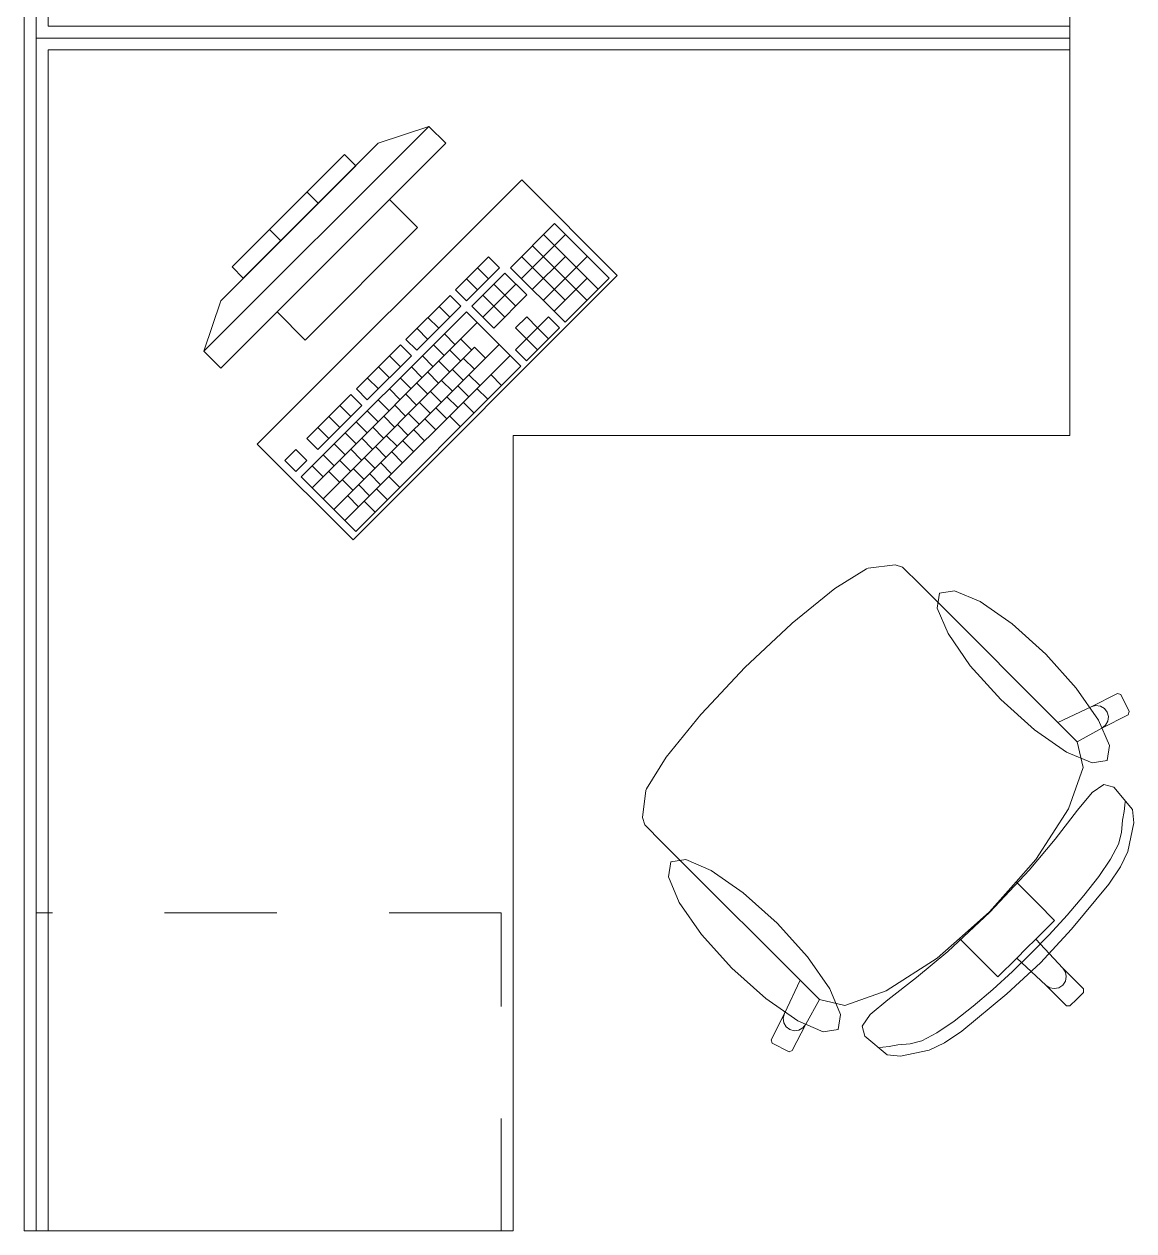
# Model space of a CAD drawing. Header units: inches. Extents: x -38 to 5698, y -33 to 92.
# Drawn here: x 10.686 to 12.081, y 35.212 to 36.73 of the extents above; entities that cross this region are included whole.
import ezdxf

# ---------------------------------------------------------------- set-up
doc = ezdxf.new("R2010")
doc.units = ezdxf.units.IN
doc.header["$MEASUREMENT"] = 0
doc.linetypes.add('Rayas', pattern=[0.282222, 0.141111, -0.141111])
doc.layers.add('Interior - Mobiliario', color=7, linetype='Continuous')

msp = doc.modelspace()

# ---------------------------------------------------------------- linework, layer by layer
at = {"layer": 'Interior - Mobiliario', "color": 175, "linetype": 'Continuous', "lineweight": 13}
for p, q in [((10.686, 36.7271), (10.686, 38.2121)), ((10.716, 38.2121), (10.716, 36.7271)), ((10.686, 36.6971), (10.686, 36.7271)), ((10.716, 36.7271), (12.001, 36.7271)), ((12.001, 36.7271), (12.001, 36.6971)), ((10.686, 35.2121), (10.686, 36.6971)), ((10.716, 36.6971), (10.716, 35.2121)), ((12.001, 36.6971), (10.716, 36.6971)), ((11.1949, 36.601), (10.9121, 36.3182)), ((11.1949, 36.601), (11.1313, 36.5798)), ((11.2161, 36.5798), (11.1949, 36.601)), ((10.9333, 36.297), (11.2161, 36.5798)), ((10.9333, 36.3818), (11.1313, 36.5798)), ((11.0888, 36.5657), (10.9474, 36.4242)), ((11.103, 36.5515), (11.0888, 36.5657)), ((10.9616, 36.4101), (11.103, 36.5515)), ((11.0559, 36.5044), (11.0417, 36.5185)), ((11.1454, 36.5091), (11.004, 36.3677)), ((11.1808, 36.4737), (11.1454, 36.5091)), ((11.0087, 36.4572), (10.9946, 36.4714)), ((11.0394, 36.3323), (11.1808, 36.4737)), ((11.3529, 36.4787), (11.2975, 36.4233)), ((11.4214, 36.4101), (11.3529, 36.4787)), ((11.3112, 36.4096), (11.3666, 36.465)), ((11.3937, 36.3824), (11.3252, 36.451)), ((11.4076, 36.3963), (11.339, 36.4649)), ((11.27, 36.437), (11.2284, 36.3954)), ((11.2837, 36.4232), (11.27, 36.437)), ((11.3662, 36.3823), (11.3113, 36.4372)), ((11.3249, 36.3959), (11.3665, 36.4374)), ((11.3386, 36.3822), (11.394, 36.4376)), ((10.9474, 36.4242), (10.9616, 36.4101)), ((11.2422, 36.3817), (11.2837, 36.4232)), ((11.2699, 36.4094), (11.2561, 36.4231)), ((11.2975, 36.4233), (11.3661, 36.3547)), ((11.256, 36.3955), (11.2423, 36.4093)), ((11.2906, 36.4164), (11.249, 36.3748)), ((11.318, 36.389), (11.2906, 36.4164)), ((11.3523, 36.3685), (11.3939, 36.41)), ((11.3661, 36.3547), (11.4214, 36.4101)), ((11.2284, 36.3954), (11.2422, 36.3817)), ((11.2627, 36.3611), (11.3043, 36.4027)), ((11.3041, 36.3751), (11.2767, 36.4025)), ((10.9121, 36.3182), (10.9333, 36.3818)), ((11.2215, 36.3885), (11.1661, 36.3331)), ((11.1798, 36.3194), (11.2352, 36.3748)), ((11.2214, 36.3609), (11.2077, 36.3746)), ((11.2352, 36.3748), (11.2215, 36.3885)), ((11.249, 36.3748), (11.2764, 36.3474)), ((11.2903, 36.3613), (11.2629, 36.3887)), ((11.2764, 36.3474), (11.318, 36.389)), ((11.004, 36.3677), (11.0394, 36.3323)), ((11.2421, 36.3679), (11.0344, 36.1602)), ((11.2075, 36.3471), (11.1938, 36.3608)), ((11.3107, 36.2994), (11.2421, 36.3679)), ((11.3179, 36.3614), (11.304, 36.3475)), ((11.3316, 36.3477), (11.3179, 36.3614)), ((11.3454, 36.3615), (11.3316, 36.3477)), ((11.3591, 36.3478), (11.3454, 36.3615)), ((11.0481, 36.1465), (11.2558, 36.3542)), ((11.1937, 36.3332), (11.18, 36.3469)), ((11.304, 36.3475), (11.3177, 36.3338)), ((11.3176, 36.3063), (11.3591, 36.3478)), ((11.3177, 36.3338), (11.3316, 36.3477)), ((11.3453, 36.334), (11.3316, 36.3477)), ((11.1661, 36.3331), (11.1798, 36.3194)), ((11.2281, 36.3265), (11.2144, 36.3402)), ((11.2488, 36.3197), (11.235, 36.3334)), ((11.3177, 36.3338), (11.3039, 36.32)), ((11.3314, 36.3201), (11.3177, 36.3338)), ((10.9121, 36.3182), (10.9333, 36.297)), ((11.0618, 36.1328), (11.2522, 36.3232)), ((11.0755, 36.1191), (11.2832, 36.3268)), ((11.1592, 36.3262), (11.1038, 36.2708)), ((11.1729, 36.3125), (11.1592, 36.3262)), ((11.2143, 36.3127), (11.2006, 36.3264)), ((11.2349, 36.3059), (11.2212, 36.3196)), ((11.2659, 36.3095), (11.2522, 36.3232)), ((11.3039, 36.32), (11.3176, 36.3063)), ((11.0892, 36.1054), (11.297, 36.3131)), ((11.103, 36.0916), (11.3107, 36.2994)), ((11.1175, 36.2571), (11.1729, 36.3125)), ((11.1591, 36.2986), (11.1454, 36.3123)), ((11.1866, 36.285), (11.1729, 36.2987)), ((11.2004, 36.2988), (11.1867, 36.3125)), ((11.2211, 36.292), (11.2073, 36.3057)), ((11.2521, 36.2956), (11.2384, 36.3093)), ((11.1314, 36.2709), (11.1177, 36.2846)), ((11.1452, 36.2848), (11.1315, 36.2985)), ((11.1727, 36.2711), (11.159, 36.2848)), ((11.2072, 36.2782), (11.1935, 36.2919)), ((11.2382, 36.2818), (11.2245, 36.2955)), ((11.2589, 36.275), (11.2452, 36.2887)), ((11.2864, 36.2751), (11.2727, 36.2888)), ((11.1038, 36.2708), (11.1175, 36.2571)), ((11.1589, 36.2573), (11.1452, 36.271)), ((11.1934, 36.2643), (11.1796, 36.278)), ((11.2244, 36.2679), (11.2107, 36.2816)), ((11.245, 36.2611), (11.2313, 36.2748)), ((11.2691, 36.2578), (11.2554, 36.2715)), ((11.0969, 36.2639), (11.0415, 36.2085)), ((11.1106, 36.2501), (11.0969, 36.2639)), ((11.145, 36.2434), (11.1313, 36.2571)), ((11.1795, 36.2505), (11.1658, 36.2642)), ((11.1967, 36.2402), (11.183, 36.2539)), ((11.2105, 36.2541), (11.1968, 36.2678)), ((11.2312, 36.2473), (11.2175, 36.261)), ((11.2518, 36.2405), (11.2381, 36.2542)), ((11.0552, 36.1948), (11.1106, 36.2501)), ((11.0968, 36.2363), (11.0831, 36.25)), ((11.1312, 36.2296), (11.1175, 36.2433)), ((11.1657, 36.2366), (11.152, 36.2503)), ((11.1828, 36.2264), (11.1691, 36.2401)), ((11.2173, 36.2334), (11.2036, 36.2472)), ((11.0829, 36.2225), (11.0692, 36.2362)), ((11.1173, 36.2157), (11.1036, 36.2294)), ((11.1518, 36.2228), (11.1381, 36.2365)), ((11.169, 36.2125), (11.1553, 36.2262)), ((11.2035, 36.2196), (11.1898, 36.2333)), ((11.2345, 36.2232), (11.2208, 36.2369)), ((11.0415, 36.2085), (11.0552, 36.1948)), ((11.0691, 36.2086), (11.0554, 36.2223)), ((11.1035, 36.2019), (11.0898, 36.2156)), ((11.1241, 36.1951), (11.1104, 36.2088)), ((11.138, 36.2089), (11.1243, 36.2227)), ((11.1551, 36.1987), (11.1414, 36.2124)), ((11.1896, 36.2057), (11.1759, 36.2195)), ((11.0277, 36.1946), (11.0138, 36.1808)), ((11.0414, 36.1809), (11.0277, 36.1946)), ((11.0896, 36.188), (11.0759, 36.2017)), ((11.1103, 36.1812), (11.0966, 36.195)), ((11.1413, 36.1848), (11.1276, 36.1986)), ((11.1758, 36.1919), (11.1621, 36.2056)), ((11.0138, 36.1808), (11.0275, 36.1671)), ((11.0275, 36.1671), (11.0414, 36.1809)), ((11.0758, 36.1742), (11.0621, 36.1879)), ((11.0964, 36.1674), (11.0827, 36.1811)), ((11.1275, 36.171), (11.1137, 36.1847)), ((11.1481, 36.1642), (11.1344, 36.1779)), ((11.1619, 36.1781), (11.1482, 36.1918)), ((11.0619, 36.1603), (11.0482, 36.1741)), ((11.0826, 36.1535), (11.0689, 36.1673)), ((11.1136, 36.1571), (11.0999, 36.1709)), ((11.1342, 36.1504), (11.1205, 36.1641)), ((11.0344, 36.1602), (11.103, 36.0916)), ((11.0998, 36.1433), (11.086, 36.157)), ((11.1204, 36.1365), (11.1067, 36.1502)), ((11.1583, 36.147), (11.1446, 36.1607)), ((11.1065, 36.1227), (11.0928, 36.1364)), ((11.1428, 36.1314), (11.129, 36.1452)), ((11.1272, 36.1159), (11.1135, 36.1296)), ((11.7052, 36.0198), (11.7453, 36.0447)), ((11.7453, 36.0447), (11.7474, 36.0456)), ((11.7474, 36.0456), (11.7813, 36.0496)), ((11.7813, 36.0496), (11.7906, 36.0467)), ((11.7906, 36.0467), (11.8125, 36.0248)), ((11.6516, 35.9762), (11.7052, 36.0198)), ((11.8125, 36.0248), (11.8381, 35.9993)), ((11.8381, 35.9993), (11.9859, 35.8514)), ((11.5924, 35.9207), (11.6507, 35.9755)), ((11.6507, 35.9755), (11.6516, 35.9762)), ((11.5924, 35.9207), (11.5375, 35.8624)), ((12.0277, 35.871), (12.0608, 35.888)), ((12.0608, 35.888), (12.0648, 35.8867)), ((12.0648, 35.8867), (12.0756, 35.8653)), ((11.5369, 35.8615), (11.4933, 35.8079)), ((11.5375, 35.8624), (11.5369, 35.8615)), ((11.9859, 35.8514), (12.0277, 35.871)), ((12.0277, 35.871), (12.0333, 35.8726)), ((12.0333, 35.8726), (12.0392, 35.8719)), ((12.0392, 35.8719), (12.0443, 35.8691)), ((12.0743, 35.8612), (12.0412, 35.8443)), ((12.0443, 35.8691), (12.0479, 35.8645)), ((12.0479, 35.8645), (12.0494, 35.8589)), ((12.0494, 35.8589), (12.0487, 35.853)), ((12.0756, 35.8653), (12.0743, 35.8612)), ((12.0101, 35.8272), (11.9859, 35.8514)), ((12.0412, 35.8443), (12.0102, 35.827)), ((12.0458, 35.8479), (12.0412, 35.8443)), ((12.0487, 35.853), (12.0458, 35.8479)), ((12.0101, 35.8272), (12.0102, 35.827)), ((12.0102, 35.827), (12.0176, 35.795)), ((11.4933, 35.8079), (11.4684, 35.7678)), ((12.0176, 35.795), (11.9993, 35.743)), ((11.4684, 35.7678), (11.4675, 35.7657)), ((12.029, 35.7633), (12.0434, 35.7733)), ((12.0434, 35.7733), (12.0563, 35.7699)), ((12.0563, 35.7699), (12.0795, 35.742)), ((11.4675, 35.7657), (11.4635, 35.7318)), ((12.0104, 35.741), (12.029, 35.7633)), ((11.9993, 35.743), (11.958, 35.6792)), ((11.9825, 35.7048), (12.0104, 35.741)), ((12.067, 35.7285), (12.0691, 35.7393)), ((12.0691, 35.7393), (12.0698, 35.7473)), ((12.0698, 35.7473), (12.0706, 35.7518)), ((12.0795, 35.742), (12.0814, 35.7253)), ((11.4635, 35.7318), (11.4664, 35.7225)), ((11.4664, 35.7225), (11.4883, 35.7005)), ((12.0659, 35.7131), (12.067, 35.7285)), ((12.0814, 35.7253), (12.0736, 35.6891)), ((12.062, 35.6984), (12.0659, 35.7131)), ((11.4883, 35.7005), (11.5138, 35.675)), ((11.9498, 35.6655), (11.9825, 35.7048)), ((12.052, 35.6795), (12.062, 35.6984)), ((11.958, 35.6792), (11.9332, 35.6511)), ((12.0372, 35.6577), (12.052, 35.6795)), ((12.0736, 35.6891), (12.0646, 35.6699)), ((11.5138, 35.675), (11.6617, 35.5272)), ((11.9003, 35.6128), (11.9498, 35.6655)), ((12.0646, 35.6699), (12.0497, 35.6482)), ((11.9332, 35.6511), (11.8999, 35.6132)), ((11.9332, 35.6511), (11.9605, 35.6237)), ((12.0497, 35.6482), (12.0029, 35.5915)), ((12.0186, 35.6339), (12.0372, 35.6577)), ((11.9974, 35.6091), (12.0186, 35.6339)), ((11.9605, 35.6237), (11.9817, 35.6025)), ((11.9003, 35.6128), (11.8476, 35.5633)), ((11.862, 35.5799), (11.8999, 35.6132)), ((11.9817, 35.6025), (11.9581, 35.5789)), ((11.9749, 35.5845), (11.9974, 35.6091)), ((12.0029, 35.5915), (11.9638, 35.5493)), ((11.8339, 35.5551), (11.862, 35.5799)), ((11.862, 35.5799), (11.8894, 35.5525)), ((11.9581, 35.5789), (11.9461, 35.567)), ((11.952, 35.561), (11.9749, 35.5845)), ((11.9581, 35.5789), (11.992, 35.5424)), ((11.77, 35.5138), (11.8339, 35.5551)), ((11.8476, 35.5633), (11.8082, 35.5306)), ((11.952, 35.561), (11.9286, 35.5382)), ((11.9342, 35.555), (11.9461, 35.567)), ((11.8894, 35.5525), (11.9105, 35.5314)), ((11.9105, 35.5314), (11.9342, 35.555)), ((11.9216, 35.5102), (11.9638, 35.5493)), ((11.9342, 35.555), (11.9707, 35.521)), ((11.992, 35.5424), (11.9953, 35.5375)), ((11.992, 35.5424), (12.0181, 35.5163)), ((11.6617, 35.5272), (11.6421, 35.4854)), ((11.6859, 35.5029), (11.6617, 35.5272)), ((11.8082, 35.5306), (11.7721, 35.5026)), ((11.9286, 35.5382), (11.9039, 35.5157)), ((11.9952, 35.526), (11.992, 35.5211)), ((11.9964, 35.5318), (11.9952, 35.526)), ((11.9953, 35.5375), (11.9964, 35.5318)), ((11.7181, 35.4954), (11.77, 35.5138)), ((11.8649, 35.4634), (11.9216, 35.5102)), ((11.9039, 35.5157), (11.8792, 35.4945)), ((11.9707, 35.521), (11.9756, 35.5178)), ((11.9707, 35.521), (11.9968, 35.4949)), ((11.9756, 35.5178), (11.9813, 35.5167)), ((11.9813, 35.5167), (11.9871, 35.5179)), ((11.9871, 35.5179), (11.992, 35.5211)), ((12.0181, 35.512), (12.0096, 35.5035)), ((12.0181, 35.5163), (12.0181, 35.512)), ((11.6688, 35.4719), (11.6861, 35.5029)), ((11.6859, 35.5029), (11.6861, 35.5029)), ((11.6861, 35.5029), (11.7181, 35.4954)), ((11.7721, 35.5026), (11.7498, 35.484)), ((11.8792, 35.4945), (11.8554, 35.4759)), ((11.9968, 35.4949), (12.001, 35.495)), ((12.001, 35.495), (12.0096, 35.5035)), ((11.6421, 35.4854), (11.6251, 35.4523)), ((11.6421, 35.4854), (11.6405, 35.4797)), ((11.6405, 35.4797), (11.6411, 35.4739)), ((11.7498, 35.484), (11.7398, 35.4697)), ((11.6411, 35.4739), (11.644, 35.4688)), ((11.644, 35.4688), (11.6486, 35.4652)), ((11.6486, 35.4652), (11.6542, 35.4637)), ((11.6518, 35.4388), (11.6688, 35.4719)), ((11.6542, 35.4637), (11.66, 35.4644)), ((11.66, 35.4644), (11.6652, 35.4673)), ((11.6652, 35.4673), (11.6688, 35.4719)), ((11.7398, 35.4697), (11.7432, 35.4568)), ((11.8554, 35.4759), (11.8336, 35.4611)), ((11.6251, 35.4523), (11.6264, 35.4483)), ((11.7432, 35.4568), (11.771, 35.4336)), ((11.8147, 35.4511), (11.8, 35.4472)), ((11.8336, 35.4611), (11.8147, 35.4511)), ((11.8432, 35.4485), (11.8649, 35.4634)), ((11.6264, 35.4483), (11.6478, 35.4374)), ((11.6478, 35.4374), (11.6518, 35.4388)), ((11.7658, 35.4432), (11.7613, 35.4424)), ((11.7738, 35.444), (11.7658, 35.4432)), ((11.7846, 35.4461), (11.7738, 35.444)), ((11.8, 35.4472), (11.7846, 35.4461)), ((11.7878, 35.4317), (11.824, 35.4395)), ((11.824, 35.4395), (11.8432, 35.4485)), ((11.771, 35.4336), (11.7878, 35.4317)), ((10.716, 35.2121), (10.686, 35.2121))]:
    msp.add_line(p, q, dxfattribs=at)
at = {"layer": 'Interior - Mobiliario', "color": 175, "linetype": 'Rayas', "lineweight": 13}
for p, q in [((11.286, 35.6121), (10.701, 35.6121)), ((11.286, 35.2121), (11.286, 35.6121))]:
    msp.add_line(p, q, dxfattribs=at)
at = {"layer": 'Interior - Mobiliario', "color": 175, "linetype": 'Continuous', "lineweight": 13, "flags": 128}
for points in [[(10.701, 36.7121), (10.701, 38.2121), (11.301, 38.2121), (11.301, 37.2121), (12.001, 37.2121), (12.001, 36.7121)], [(10.701, 36.7121), (10.701, 35.2121), (11.301, 35.2121), (11.301, 36.2121), (12.001, 36.2121), (12.001, 36.7121)], [(10.9792, 36.2015), (11.0995, 36.0813), (11.4318, 36.4136), (11.3116, 36.5338)], [(11.9708, 35.9372), (12.009, 35.8947), (12.037, 35.8543), (12.0506, 35.8223), (12.0477, 35.8034), (12.0288, 35.8005), (11.9967, 35.8141), (11.9564, 35.8421), (11.9139, 35.8803), (11.8757, 35.9227), (11.8477, 35.9631), (11.8341, 35.9952), (11.837, 36.0141), (11.8559, 36.017), (11.888, 36.0034), (11.9283, 35.9753)], [(11.5759, 35.5423), (11.6184, 35.5041), (11.6587, 35.4761), (11.6908, 35.4625), (11.7097, 35.4654), (11.7126, 35.4843), (11.699, 35.5163), (11.671, 35.5567), (11.6328, 35.5992), (11.5903, 35.6373), (11.55, 35.6653), (11.5179, 35.679), (11.499, 35.6761), (11.4961, 35.6572), (11.5097, 35.6251), (11.5377, 35.5847)]]:
    msp.add_lwpolyline(points, close=True, dxfattribs=at)

doc.saveas('drawing.dxf')
